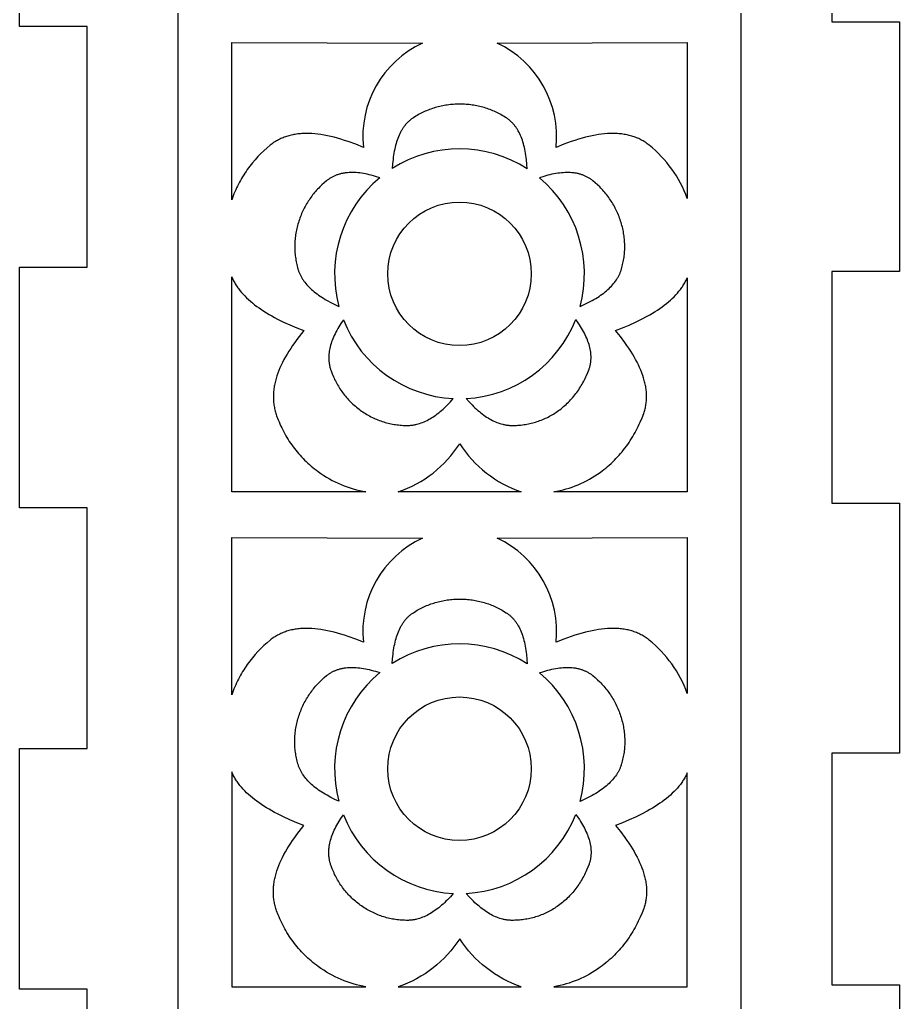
# Model space of a CAD drawing. Extents: x -150 to 134, y -158 to 176.
# Drawn here: x -109.55 to -70.45, y -132.68 to -89 of the extents above; entities that cross this region are included whole.
import ezdxf

# ---------------------------------------------------------------- set-up
doc = ezdxf.new("R2010")
doc.units = 0
doc.layers.add('CANDLE_BASE', color=14, linetype='CONTINUOUS')
doc.layers.add('CANDLE_OUTLINE', color=7, linetype='CONTINUOUS')

msp = doc.modelspace()

# ---------------------------------------------------------------- linework, layer by layer
at = {"layer": 'CANDLE_BASE'}
for p, q in [((-100.125, -90.012), (-91.65, -90.047)), ((-100.125, -97.012), (-100.125, -90.012)), ((-88.329, -90.047), (-79.875, -90.012)), ((-79.875, -90.012), (-79.875, -96.951)), ((-87.255, -109.988), (-92.724, -109.988)), ((-100.125, -119.012), (-100.125, -112.012)), ((-100.125, -112.012), (-91.65, -112.047)), ((-88.329, -112.047), (-79.875, -112.012)), ((-79.875, -112.012), (-79.875, -118.951)), ((-92.724, -131.988), (-87.255, -131.988))]:
    msp.add_line(p, q, dxfattribs=at)
for points in [[(-77.5, -49.5), (-77.5, -150.5), (-102.5, -150.5), (-102.5, -49.5), (-77.5, -49.5)], [(-77.5, -49.5), (-77.5, -150.5), (-102.5, -150.5), (-102.5, -49.5), (-77.5, -49.5)], [(-86.99, -95.634), (-87.004, -95.424), (-87.023, -95.224), (-87.035, -95.127), (-87.048, -95.033), (-87.063, -94.941), (-87.079, -94.851), (-87.097, -94.763), (-87.116, -94.678), (-87.136, -94.595), (-87.158, -94.514), (-87.182, -94.436), (-87.207, -94.359), (-87.233, -94.285), (-87.261, -94.213), (-87.291, -94.143), (-87.322, -94.076), (-87.355, -94.01), (-87.389, -93.947), (-87.406, -93.917), (-87.425, -93.886), (-87.443, -93.857), (-87.462, -93.828), (-87.481, -93.799), (-87.501, -93.771), (-87.521, -93.743), (-87.542, -93.717), (-87.562, -93.69), (-87.584, -93.664), (-87.606, -93.639), (-87.628, -93.614), (-87.65, -93.59), (-87.673, -93.566), (-87.697, -93.543), (-87.721, -93.521), (-87.745, -93.499), (-87.77, -93.477), (-87.795, -93.457), (-87.82, -93.436), (-87.846, -93.416), (-87.873, -93.397), (-87.9, -93.379), (-87.927, -93.361), (-88.041, -93.29), (-88.098, -93.256), (-88.157, -93.223), (-88.215, -93.191), (-88.275, -93.161), (-88.335, -93.131), (-88.396, -93.102), (-88.457, -93.074), (-88.519, -93.048), (-88.581, -93.022), (-88.644, -92.998), (-88.707, -92.975), (-88.771, -92.953), (-88.835, -92.932), (-88.9, -92.912), (-88.965, -92.893), (-89.031, -92.876), (-89.097, -92.859), (-89.164, -92.844), (-89.231, -92.83), (-89.298, -92.817), (-89.366, -92.806), (-89.434, -92.795), (-89.502, -92.786), (-89.571, -92.778), (-89.64, -92.772), (-89.709, -92.766), (-89.779, -92.762), (-89.849, -92.759), (-89.919, -92.757), (-89.989, -92.756), (-90.06, -92.757), (-90.13, -92.759), (-90.2, -92.762), (-90.269, -92.766), (-90.338, -92.772), (-90.407, -92.778), (-90.476, -92.786), (-90.545, -92.795), (-90.613, -92.806), (-90.68, -92.817), (-90.748, -92.83), (-90.815, -92.844), (-90.881, -92.859), (-90.947, -92.876), (-91.013, -92.893), (-91.078, -92.912), (-91.143, -92.932), (-91.207, -92.953), (-91.271, -92.975), (-91.335, -92.998), (-91.397, -93.022), (-91.46, -93.048), (-91.521, -93.074), (-91.583, -93.102), (-91.643, -93.131), (-91.703, -93.161), (-91.763, -93.191), (-91.822, -93.223), (-91.88, -93.256), (-91.938, -93.29), (-92.051, -93.361), (-92.079, -93.379), (-92.105, -93.397), (-92.132, -93.416), (-92.158, -93.436), (-92.183, -93.456), (-92.208, -93.477), (-92.233, -93.498), (-92.257, -93.52), (-92.281, -93.543), (-92.304, -93.565), (-92.327, -93.589), (-92.35, -93.613), (-92.372, -93.638), (-92.393, -93.663), (-92.415, -93.689), (-92.435, -93.715), (-92.456, -93.742), (-92.476, -93.769), (-92.496, -93.797), (-92.515, -93.825), (-92.534, -93.854), (-92.552, -93.884), (-92.57, -93.914), (-92.588, -93.944), (-92.622, -94.007), (-92.655, -94.072), (-92.686, -94.139), (-92.715, -94.208), (-92.743, -94.28), (-92.77, -94.354), (-92.795, -94.429), (-92.818, -94.507), (-92.84, -94.588), (-92.861, -94.67), (-92.88, -94.755), (-92.898, -94.842), (-92.914, -94.931), (-92.929, -95.023), (-92.942, -95.116), (-92.954, -95.212), (-92.974, -95.411), (-92.988, -95.619)], [(-93.544, -96.025), (-93.734, -95.965), (-93.828, -95.939), (-93.919, -95.915), (-94.009, -95.893), (-94.098, -95.873), (-94.185, -95.856), (-94.27, -95.84), (-94.355, -95.827), (-94.437, -95.816), (-94.518, -95.808), (-94.598, -95.801), (-94.677, -95.797), (-94.754, -95.795), (-94.829, -95.796), (-94.903, -95.799), (-94.976, -95.804), (-95.047, -95.811), (-95.083, -95.815), (-95.118, -95.82), (-95.152, -95.826), (-95.186, -95.832), (-95.22, -95.839), (-95.254, -95.846), (-95.287, -95.854), (-95.319, -95.863), (-95.352, -95.872), (-95.384, -95.882), (-95.416, -95.892), (-95.447, -95.903), (-95.479, -95.915), (-95.509, -95.927), (-95.54, -95.94), (-95.57, -95.953), (-95.6, -95.967), (-95.629, -95.981), (-95.658, -95.997), (-95.687, -96.012), (-95.716, -96.029), (-95.744, -96.046), (-95.772, -96.063), (-95.799, -96.082), (-95.826, -96.1), (-95.853, -96.12), (-95.88, -96.14), (-95.906, -96.161), (-96.011, -96.249), (-96.113, -96.341), (-96.211, -96.435), (-96.259, -96.484), (-96.306, -96.534), (-96.352, -96.584), (-96.398, -96.635), (-96.442, -96.688), (-96.485, -96.74), (-96.528, -96.794), (-96.57, -96.849), (-96.61, -96.904), (-96.65, -96.96), (-96.688, -97.017), (-96.726, -97.074), (-96.763, -97.132), (-96.798, -97.191), (-96.833, -97.251), (-96.866, -97.312), (-96.898, -97.373), (-96.93, -97.434), (-96.96, -97.497), (-96.989, -97.56), (-97.017, -97.624), (-97.044, -97.688), (-97.07, -97.753), (-97.094, -97.819), (-97.118, -97.885), (-97.14, -97.952), (-97.161, -98.019), (-97.181, -98.086), (-97.199, -98.153), (-97.217, -98.221), (-97.233, -98.288), (-97.247, -98.356), (-97.261, -98.423), (-97.273, -98.491), (-97.284, -98.559), (-97.293, -98.626), (-97.301, -98.694), (-97.308, -98.762), (-97.314, -98.829), (-97.318, -98.897), (-97.321, -98.964), (-97.323, -99.031), (-97.323, -99.099), (-97.322, -99.166), (-97.32, -99.233), (-97.317, -99.299), (-97.312, -99.366), (-97.306, -99.432), (-97.299, -99.499), (-97.291, -99.565), (-97.281, -99.631), (-97.27, -99.696), (-97.258, -99.761), (-97.245, -99.826), (-97.231, -99.891), (-97.215, -99.956), (-97.198, -100.02), (-97.18, -100.084), (-97.171, -100.115), (-97.161, -100.146), (-97.15, -100.177), (-97.139, -100.208), (-97.127, -100.239), (-97.114, -100.269), (-97.101, -100.299), (-97.088, -100.329), (-97.073, -100.359), (-97.058, -100.388), (-97.043, -100.418), (-97.026, -100.447), (-97.01, -100.476), (-96.992, -100.505), (-96.974, -100.534), (-96.956, -100.562), (-96.917, -100.618), (-96.875, -100.674), (-96.832, -100.729), (-96.786, -100.783), (-96.737, -100.837), (-96.686, -100.89), (-96.633, -100.942), (-96.577, -100.994), (-96.519, -101.045), (-96.459, -101.096), (-96.396, -101.145), (-96.331, -101.195), (-96.263, -101.244), (-96.193, -101.292), (-96.121, -101.339), (-96.046, -101.387), (-95.969, -101.433), (-95.889, -101.479), (-95.723, -101.57), (-95.546, -101.659), (-95.36, -101.745)], [(-84.643, -101.756), (-84.454, -101.669), (-84.275, -101.58), (-84.106, -101.489), (-84.025, -101.442), (-83.947, -101.396), (-83.871, -101.348), (-83.798, -101.3), (-83.727, -101.252), (-83.658, -101.203), (-83.592, -101.153), (-83.529, -101.103), (-83.467, -101.052), (-83.408, -101.001), (-83.352, -100.949), (-83.298, -100.896), (-83.247, -100.843), (-83.197, -100.789), (-83.151, -100.734), (-83.106, -100.678), (-83.065, -100.622), (-83.025, -100.566), (-83.006, -100.537), (-82.988, -100.508), (-82.97, -100.479), (-82.954, -100.45), (-82.937, -100.42), (-82.921, -100.391), (-82.906, -100.361), (-82.892, -100.331), (-82.878, -100.301), (-82.865, -100.27), (-82.852, -100.24), (-82.84, -100.209), (-82.828, -100.178), (-82.818, -100.147), (-82.807, -100.115), (-82.798, -100.084), (-82.78, -100.02), (-82.763, -99.956), (-82.748, -99.891), (-82.733, -99.826), (-82.72, -99.761), (-82.708, -99.696), (-82.697, -99.631), (-82.688, -99.565), (-82.679, -99.499), (-82.672, -99.432), (-82.666, -99.366), (-82.661, -99.299), (-82.658, -99.233), (-82.656, -99.166), (-82.655, -99.099), (-82.656, -99.031), (-82.657, -98.964), (-82.66, -98.897), (-82.665, -98.829), (-82.67, -98.762), (-82.677, -98.694), (-82.685, -98.626), (-82.695, -98.559), (-82.705, -98.491), (-82.718, -98.423), (-82.731, -98.356), (-82.746, -98.288), (-82.762, -98.221), (-82.779, -98.153), (-82.797, -98.086), (-82.817, -98.019), (-82.838, -97.952), (-82.861, -97.885), (-82.884, -97.819), (-82.909, -97.753), (-82.935, -97.688), (-82.961, -97.624), (-82.989, -97.56), (-83.019, -97.497), (-83.049, -97.434), (-83.08, -97.373), (-83.112, -97.312), (-83.146, -97.251), (-83.18, -97.191), (-83.216, -97.132), (-83.252, -97.074), (-83.29, -97.017), (-83.329, -96.96), (-83.368, -96.904), (-83.409, -96.849), (-83.45, -96.794), (-83.493, -96.74), (-83.536, -96.688), (-83.581, -96.635), (-83.626, -96.584), (-83.672, -96.534), (-83.719, -96.484), (-83.767, -96.435), (-83.866, -96.341), (-83.968, -96.249), (-84.072, -96.161), (-84.099, -96.14), (-84.125, -96.12), (-84.152, -96.1), (-84.18, -96.081), (-84.207, -96.063), (-84.235, -96.045), (-84.264, -96.028), (-84.292, -96.012), (-84.321, -95.996), (-84.351, -95.981), (-84.38, -95.966), (-84.41, -95.952), (-84.441, -95.939), (-84.471, -95.926), (-84.502, -95.914), (-84.533, -95.902), (-84.565, -95.891), (-84.597, -95.881), (-84.629, -95.871), (-84.662, -95.862), (-84.695, -95.854), (-84.729, -95.846), (-84.762, -95.838), (-84.796, -95.831), (-84.831, -95.825), (-84.865, -95.82), (-84.9, -95.815), (-84.936, -95.81), (-85.008, -95.803), (-85.081, -95.798), (-85.156, -95.796), (-85.232, -95.796), (-85.309, -95.798), (-85.388, -95.802), (-85.468, -95.809), (-85.55, -95.817), (-85.633, -95.829), (-85.718, -95.842), (-85.804, -95.858), (-85.892, -95.875), (-85.981, -95.896), (-86.072, -95.918), (-86.164, -95.943), (-86.258, -95.969), (-86.45, -96.03)], [(-100.125, -100.433), (-100.105, -100.478), (-100.085, -100.523), (-100.063, -100.568), (-100.04, -100.613), (-100.016, -100.657), (-99.991, -100.701), (-99.965, -100.744), (-99.939, -100.787), (-99.911, -100.83), (-99.882, -100.873), (-99.853, -100.915), (-99.822, -100.957), (-99.791, -100.999), (-99.758, -101.041), (-99.691, -101.123), (-99.619, -101.204), (-99.544, -101.284), (-99.465, -101.363), (-99.382, -101.441), (-99.295, -101.518), (-99.205, -101.595), (-99.111, -101.67), (-99.012, -101.744), (-98.911, -101.817), (-98.805, -101.89), (-98.695, -101.962), (-98.582, -102.032), (-98.465, -102.102), (-98.344, -102.171), (-98.219, -102.24), (-98.09, -102.307), (-97.82, -102.44), (-97.535, -102.57), (-97.234, -102.697), (-96.916, -102.821), (-97.13, -103.09), (-97.231, -103.222), (-97.326, -103.353), (-97.417, -103.483), (-97.503, -103.612), (-97.585, -103.739), (-97.662, -103.865), (-97.735, -103.99), (-97.803, -104.114), (-97.866, -104.237), (-97.925, -104.359), (-97.979, -104.479), (-98.029, -104.599), (-98.074, -104.718), (-98.114, -104.836), (-98.15, -104.952), (-98.167, -105.01), (-98.182, -105.068), (-98.196, -105.126), (-98.208, -105.183), (-98.22, -105.241), (-98.231, -105.298), (-98.24, -105.354), (-98.248, -105.411), (-98.255, -105.467), (-98.261, -105.523), (-98.266, -105.579), (-98.269, -105.635), (-98.271, -105.691), (-98.273, -105.746), (-98.273, -105.802), (-98.271, -105.857), (-98.269, -105.911), (-98.265, -105.966), (-98.261, -106.021), (-98.255, -106.075), (-98.247, -106.129), (-98.239, -106.183), (-98.229, -106.237), (-98.218, -106.291), (-98.206, -106.344), (-98.193, -106.398), (-98.179, -106.451), (-98.163, -106.504), (-98.146, -106.557), (-98.127, -106.61), (-98.058, -106.793), (-98.021, -106.884), (-97.982, -106.974), (-97.942, -107.063), (-97.9, -107.151), (-97.857, -107.239), (-97.812, -107.325), (-97.766, -107.411), (-97.718, -107.496), (-97.668, -107.58), (-97.617, -107.663), (-97.564, -107.745), (-97.51, -107.826), (-97.454, -107.906), (-97.397, -107.985), (-97.338, -108.063), (-97.277, -108.14), (-97.215, -108.216), (-97.152, -108.29), (-97.087, -108.364), (-97.021, -108.436), (-96.953, -108.507), (-96.883, -108.577), (-96.813, -108.646), (-96.74, -108.713), (-96.667, -108.779), (-96.592, -108.844), (-96.515, -108.908), (-96.438, -108.97), (-96.359, -109.031), (-96.278, -109.091), (-96.157, -109.176), (-96.033, -109.258), (-95.908, -109.336), (-95.782, -109.41), (-95.654, -109.481), (-95.524, -109.547), (-95.393, -109.609), (-95.26, -109.667), (-95.127, -109.721), (-94.992, -109.772), (-94.856, -109.818), (-94.719, -109.86), (-94.581, -109.898), (-94.442, -109.932), (-94.303, -109.962), (-94.163, -109.988)], [(-94.163, -109.988), (-100.125, -109.988), (-100.125, -100.433)], [(-85.806, -109.988), (-85.668, -109.962), (-85.531, -109.933), (-85.394, -109.9), (-85.259, -109.863), (-85.125, -109.823), (-84.992, -109.778), (-84.86, -109.73), (-84.73, -109.678), (-84.601, -109.621), (-84.473, -109.562), (-84.348, -109.498), (-84.224, -109.43), (-84.101, -109.359), (-83.981, -109.284), (-83.862, -109.205), (-83.745, -109.123), (-83.662, -109.061), (-83.58, -108.998), (-83.499, -108.933), (-83.42, -108.867), (-83.342, -108.8), (-83.266, -108.73), (-83.191, -108.66), (-83.117, -108.588), (-83.045, -108.515), (-82.975, -108.44), (-82.906, -108.364), (-82.838, -108.287), (-82.772, -108.208), (-82.707, -108.128), (-82.644, -108.047), (-82.583, -107.965), (-82.523, -107.881), (-82.464, -107.797), (-82.407, -107.711), (-82.352, -107.624), (-82.298, -107.536), (-82.246, -107.447), (-82.196, -107.357), (-82.147, -107.266), (-82.099, -107.174), (-82.054, -107.081), (-82.01, -106.987), (-81.967, -106.892), (-81.887, -106.7), (-81.813, -106.505), (-81.796, -106.455), (-81.78, -106.406), (-81.766, -106.356), (-81.752, -106.306), (-81.74, -106.256), (-81.729, -106.206), (-81.72, -106.155), (-81.711, -106.104), (-81.704, -106.053), (-81.697, -106.002), (-81.692, -105.95), (-81.689, -105.899), (-81.686, -105.847), (-81.685, -105.795), (-81.684, -105.742), (-81.685, -105.689), (-81.687, -105.636), (-81.69, -105.583), (-81.695, -105.53), (-81.7, -105.476), (-81.707, -105.422), (-81.715, -105.368), (-81.723, -105.314), (-81.734, -105.259), (-81.745, -105.204), (-81.757, -105.149), (-81.771, -105.093), (-81.785, -105.037), (-81.818, -104.925), (-81.855, -104.811), (-81.897, -104.696), (-81.943, -104.581), (-81.993, -104.463), (-82.048, -104.345), (-82.108, -104.226), (-82.172, -104.105), (-82.241, -103.983), (-82.314, -103.859), (-82.392, -103.734), (-82.474, -103.608), (-82.56, -103.481), (-82.652, -103.352), (-82.848, -103.089), (-83.063, -102.821), (-82.75, -102.699), (-82.453, -102.574), (-82.172, -102.447), (-81.906, -102.316), (-81.655, -102.183), (-81.536, -102.115), (-81.42, -102.047), (-81.307, -101.977), (-81.199, -101.907), (-81.094, -101.836), (-80.993, -101.764), (-80.896, -101.691), (-80.802, -101.618), (-80.712, -101.543), (-80.625, -101.468), (-80.543, -101.391), (-80.463, -101.314), (-80.388, -101.235), (-80.316, -101.156), (-80.248, -101.076), (-80.184, -100.994), (-80.153, -100.953), (-80.123, -100.912), (-80.094, -100.87), (-80.066, -100.828), (-80.039, -100.786), (-80.012, -100.743), (-79.987, -100.7), (-79.963, -100.657), (-79.939, -100.614), (-79.917, -100.57), (-79.895, -100.526), (-79.875, -100.482)], [(-79.875, -100.482), (-79.875, -109.988), (-85.806, -109.988)], [(-95.16, -102.347), (-95.268, -102.505), (-95.318, -102.582), (-95.365, -102.659), (-95.411, -102.736), (-95.453, -102.812), (-95.494, -102.887), (-95.532, -102.962), (-95.567, -103.036), (-95.601, -103.11), (-95.631, -103.183), (-95.66, -103.255), (-95.686, -103.327), (-95.709, -103.399), (-95.73, -103.47), (-95.749, -103.541), (-95.765, -103.611), (-95.779, -103.68), (-95.79, -103.75), (-95.799, -103.818), (-95.802, -103.853), (-95.805, -103.887), (-95.807, -103.921), (-95.809, -103.955), (-95.81, -103.989), (-95.81, -104.022), (-95.81, -104.056), (-95.809, -104.09), (-95.808, -104.123), (-95.806, -104.157), (-95.803, -104.19), (-95.799, -104.223), (-95.795, -104.256), (-95.791, -104.289), (-95.785, -104.322), (-95.779, -104.355), (-95.773, -104.388), (-95.766, -104.42), (-95.758, -104.453), (-95.749, -104.485), (-95.74, -104.518), (-95.73, -104.55), (-95.719, -104.583), (-95.708, -104.615), (-95.659, -104.744), (-95.633, -104.807), (-95.606, -104.87), (-95.578, -104.933), (-95.549, -104.995), (-95.518, -105.057), (-95.487, -105.117), (-95.454, -105.178), (-95.42, -105.237), (-95.385, -105.296), (-95.349, -105.355), (-95.312, -105.412), (-95.274, -105.469), (-95.235, -105.525), (-95.195, -105.581), (-95.153, -105.636), (-95.111, -105.69), (-95.067, -105.743), (-95.023, -105.795), (-94.977, -105.847), (-94.93, -105.898), (-94.883, -105.948), (-94.834, -105.997), (-94.784, -106.045), (-94.734, -106.093), (-94.682, -106.139), (-94.629, -106.185), (-94.575, -106.229), (-94.521, -106.273), (-94.465, -106.316), (-94.409, -106.358), (-94.351, -106.399), (-94.293, -106.438), (-94.235, -106.477), (-94.176, -106.514), (-94.117, -106.55), (-94.057, -106.584), (-93.996, -106.618), (-93.935, -106.65), (-93.874, -106.681), (-93.812, -106.71), (-93.75, -106.739), (-93.687, -106.766), (-93.624, -106.792), (-93.561, -106.816), (-93.497, -106.839), (-93.433, -106.861), (-93.368, -106.882), (-93.303, -106.901), (-93.238, -106.919), (-93.173, -106.936), (-93.107, -106.952), (-93.041, -106.966), (-92.975, -106.979), (-92.908, -106.991), (-92.842, -107.001), (-92.775, -107.01), (-92.708, -107.018), (-92.641, -107.025), (-92.574, -107.03), (-92.506, -107.034), (-92.439, -107.037), (-92.371, -107.039), (-92.337, -107.039), (-92.304, -107.039), (-92.27, -107.038), (-92.236, -107.036), (-92.202, -107.034), (-92.169, -107.031), (-92.135, -107.028), (-92.102, -107.024), (-92.069, -107.019), (-92.035, -107.014), (-92.002, -107.008), (-91.969, -107.001), (-91.936, -106.994), (-91.903, -106.986), (-91.836, -106.969), (-91.771, -106.949), (-91.705, -106.927), (-91.639, -106.903), (-91.574, -106.876), (-91.509, -106.847), (-91.444, -106.815), (-91.379, -106.781), (-91.314, -106.745), (-91.249, -106.706), (-91.184, -106.666), (-91.119, -106.622), (-91.055, -106.576), (-90.99, -106.528), (-90.925, -106.478), (-90.861, -106.425), (-90.796, -106.37), (-90.731, -106.313), (-90.667, -106.253), (-90.602, -106.191), (-90.537, -106.126), (-90.407, -105.99), (-90.277, -105.844)], [(-89.702, -105.843), (-89.572, -105.989), (-89.442, -106.125), (-89.377, -106.19), (-89.312, -106.252), (-89.248, -106.312), (-89.183, -106.37), (-89.118, -106.425), (-89.054, -106.478), (-88.989, -106.528), (-88.924, -106.576), (-88.86, -106.622), (-88.795, -106.665), (-88.73, -106.706), (-88.665, -106.745), (-88.6, -106.781), (-88.535, -106.815), (-88.47, -106.847), (-88.405, -106.876), (-88.339, -106.903), (-88.274, -106.927), (-88.208, -106.949), (-88.142, -106.969), (-88.076, -106.986), (-88.043, -106.994), (-88.01, -107.001), (-87.977, -107.008), (-87.943, -107.014), (-87.91, -107.019), (-87.877, -107.024), (-87.843, -107.028), (-87.81, -107.031), (-87.776, -107.034), (-87.742, -107.036), (-87.709, -107.038), (-87.675, -107.039), (-87.641, -107.039), (-87.607, -107.039), (-87.539, -107.037), (-87.472, -107.035), (-87.405, -107.03), (-87.338, -107.025), (-87.271, -107.019), (-87.204, -107.011), (-87.138, -107.002), (-87.072, -106.992), (-87.006, -106.981), (-86.94, -106.968), (-86.875, -106.954), (-86.81, -106.939), (-86.745, -106.923), (-86.681, -106.906), (-86.617, -106.887), (-86.554, -106.867), (-86.49, -106.846), (-86.428, -106.823), (-86.365, -106.8), (-86.303, -106.775), (-86.242, -106.749), (-86.181, -106.721), (-86.121, -106.693), (-86.061, -106.663), (-86.001, -106.632), (-85.942, -106.599), (-85.884, -106.566), (-85.826, -106.531), (-85.769, -106.495), (-85.713, -106.458), (-85.657, -106.42), (-85.601, -106.381), (-85.543, -106.337), (-85.485, -106.293), (-85.429, -106.247), (-85.373, -106.201), (-85.318, -106.153), (-85.265, -106.105), (-85.212, -106.055), (-85.16, -106.005), (-85.109, -105.953), (-85.06, -105.901), (-85.011, -105.847), (-84.964, -105.793), (-84.917, -105.738), (-84.872, -105.682), (-84.827, -105.625), (-84.784, -105.567), (-84.742, -105.508), (-84.701, -105.449), (-84.661, -105.388), (-84.622, -105.327), (-84.585, -105.265), (-84.548, -105.203), (-84.512, -105.14), (-84.478, -105.076), (-84.445, -105.011), (-84.413, -104.946), (-84.382, -104.88), (-84.352, -104.813), (-84.295, -104.678), (-84.244, -104.541), (-84.233, -104.51), (-84.223, -104.48), (-84.214, -104.45), (-84.206, -104.419), (-84.198, -104.388), (-84.19, -104.357), (-84.184, -104.326), (-84.178, -104.295), (-84.173, -104.264), (-84.168, -104.233), (-84.164, -104.201), (-84.16, -104.17), (-84.158, -104.138), (-84.156, -104.106), (-84.154, -104.074), (-84.153, -104.042), (-84.153, -104.01), (-84.153, -103.977), (-84.154, -103.945), (-84.156, -103.912), (-84.158, -103.88), (-84.161, -103.847), (-84.165, -103.814), (-84.169, -103.78), (-84.179, -103.714), (-84.191, -103.646), (-84.206, -103.579), (-84.224, -103.51), (-84.244, -103.441), (-84.266, -103.371), (-84.291, -103.301), (-84.318, -103.23), (-84.347, -103.159), (-84.379, -103.086), (-84.414, -103.014), (-84.45, -102.94), (-84.489, -102.866), (-84.531, -102.791), (-84.575, -102.715), (-84.622, -102.639), (-84.67, -102.562), (-84.722, -102.484), (-84.832, -102.327)], [(-92.988, -117.619), (-92.974, -117.411), (-92.954, -117.212), (-92.942, -117.116), (-92.929, -117.023), (-92.914, -116.931), (-92.898, -116.842), (-92.88, -116.755), (-92.861, -116.67), (-92.84, -116.588), (-92.818, -116.507), (-92.795, -116.429), (-92.77, -116.354), (-92.743, -116.28), (-92.715, -116.208), (-92.686, -116.139), (-92.655, -116.072), (-92.622, -116.007), (-92.588, -115.944), (-92.57, -115.914), (-92.552, -115.884), (-92.534, -115.854), (-92.515, -115.825), (-92.496, -115.797), (-92.476, -115.769), (-92.456, -115.742), (-92.435, -115.715), (-92.415, -115.689), (-92.393, -115.663), (-92.372, -115.638), (-92.35, -115.613), (-92.327, -115.589), (-92.304, -115.565), (-92.281, -115.543), (-92.257, -115.52), (-92.233, -115.498), (-92.208, -115.477), (-92.183, -115.456), (-92.158, -115.436), (-92.132, -115.416), (-92.105, -115.397), (-92.079, -115.379), (-92.051, -115.361), (-91.938, -115.29), (-91.88, -115.256), (-91.822, -115.223), (-91.763, -115.191), (-91.703, -115.161), (-91.643, -115.131), (-91.583, -115.102), (-91.521, -115.074), (-91.46, -115.048), (-91.397, -115.022), (-91.335, -114.998), (-91.271, -114.975), (-91.207, -114.953), (-91.143, -114.932), (-91.078, -114.912), (-91.013, -114.893), (-90.947, -114.876), (-90.881, -114.859), (-90.815, -114.844), (-90.748, -114.83), (-90.68, -114.817), (-90.613, -114.806), (-90.545, -114.795), (-90.476, -114.786), (-90.407, -114.778), (-90.338, -114.772), (-90.269, -114.766), (-90.2, -114.762), (-90.13, -114.759), (-90.06, -114.757), (-89.989, -114.756), (-89.919, -114.757), (-89.849, -114.759), (-89.779, -114.762), (-89.709, -114.766), (-89.64, -114.772), (-89.571, -114.778), (-89.502, -114.786), (-89.434, -114.795), (-89.366, -114.806), (-89.298, -114.817), (-89.231, -114.83), (-89.164, -114.844), (-89.097, -114.859), (-89.031, -114.876), (-88.965, -114.893), (-88.9, -114.912), (-88.835, -114.932), (-88.771, -114.953), (-88.707, -114.975), (-88.644, -114.998), (-88.581, -115.022), (-88.519, -115.048), (-88.457, -115.074), (-88.396, -115.102), (-88.335, -115.131), (-88.275, -115.161), (-88.215, -115.191), (-88.157, -115.223), (-88.098, -115.256), (-88.041, -115.29), (-87.927, -115.361), (-87.9, -115.379), (-87.873, -115.397), (-87.846, -115.416), (-87.82, -115.436), (-87.795, -115.457), (-87.77, -115.477), (-87.745, -115.499), (-87.721, -115.521), (-87.697, -115.543), (-87.673, -115.566), (-87.65, -115.59), (-87.628, -115.614), (-87.606, -115.639), (-87.584, -115.664), (-87.562, -115.69), (-87.542, -115.717), (-87.521, -115.743), (-87.501, -115.771), (-87.481, -115.799), (-87.462, -115.828), (-87.443, -115.857), (-87.425, -115.886), (-87.406, -115.917), (-87.389, -115.947), (-87.355, -116.01), (-87.322, -116.076), (-87.291, -116.143), (-87.261, -116.213), (-87.233, -116.285), (-87.207, -116.359), (-87.182, -116.436), (-87.158, -116.514), (-87.136, -116.595), (-87.116, -116.678), (-87.097, -116.763), (-87.079, -116.851), (-87.063, -116.941), (-87.048, -117.033), (-87.035, -117.127), (-87.023, -117.224), (-87.004, -117.424), (-86.99, -117.634)], [(-95.36, -123.745), (-95.546, -123.659), (-95.723, -123.57), (-95.889, -123.479), (-95.969, -123.433), (-96.046, -123.387), (-96.121, -123.339), (-96.193, -123.292), (-96.263, -123.244), (-96.331, -123.195), (-96.396, -123.145), (-96.459, -123.096), (-96.519, -123.045), (-96.577, -122.994), (-96.633, -122.942), (-96.686, -122.89), (-96.737, -122.837), (-96.786, -122.783), (-96.832, -122.729), (-96.875, -122.674), (-96.917, -122.618), (-96.956, -122.562), (-96.974, -122.534), (-96.992, -122.505), (-97.01, -122.476), (-97.026, -122.447), (-97.043, -122.418), (-97.058, -122.388), (-97.073, -122.359), (-97.088, -122.329), (-97.101, -122.299), (-97.114, -122.269), (-97.127, -122.239), (-97.139, -122.208), (-97.15, -122.177), (-97.161, -122.146), (-97.171, -122.115), (-97.18, -122.084), (-97.198, -122.02), (-97.215, -121.956), (-97.231, -121.891), (-97.245, -121.826), (-97.258, -121.761), (-97.27, -121.696), (-97.281, -121.631), (-97.291, -121.565), (-97.299, -121.499), (-97.306, -121.432), (-97.312, -121.366), (-97.317, -121.299), (-97.32, -121.233), (-97.322, -121.166), (-97.323, -121.099), (-97.323, -121.031), (-97.321, -120.964), (-97.318, -120.897), (-97.314, -120.829), (-97.308, -120.762), (-97.301, -120.694), (-97.293, -120.626), (-97.284, -120.559), (-97.273, -120.491), (-97.261, -120.423), (-97.247, -120.356), (-97.233, -120.288), (-97.217, -120.221), (-97.199, -120.153), (-97.181, -120.086), (-97.161, -120.019), (-97.14, -119.952), (-97.118, -119.885), (-97.094, -119.819), (-97.07, -119.753), (-97.044, -119.688), (-97.017, -119.624), (-96.989, -119.56), (-96.96, -119.497), (-96.93, -119.434), (-96.898, -119.373), (-96.866, -119.312), (-96.833, -119.251), (-96.798, -119.191), (-96.763, -119.132), (-96.726, -119.074), (-96.688, -119.017), (-96.65, -118.96), (-96.61, -118.904), (-96.57, -118.849), (-96.528, -118.794), (-96.485, -118.74), (-96.442, -118.688), (-96.398, -118.635), (-96.352, -118.584), (-96.306, -118.534), (-96.259, -118.484), (-96.211, -118.435), (-96.113, -118.341), (-96.011, -118.249), (-95.906, -118.161), (-95.88, -118.14), (-95.853, -118.12), (-95.826, -118.1), (-95.799, -118.082), (-95.772, -118.063), (-95.744, -118.046), (-95.716, -118.029), (-95.687, -118.012), (-95.658, -117.997), (-95.629, -117.981), (-95.6, -117.967), (-95.57, -117.953), (-95.54, -117.94), (-95.509, -117.927), (-95.479, -117.915), (-95.447, -117.903), (-95.416, -117.892), (-95.384, -117.882), (-95.352, -117.872), (-95.319, -117.863), (-95.287, -117.854), (-95.254, -117.846), (-95.22, -117.839), (-95.186, -117.832), (-95.152, -117.826), (-95.118, -117.82), (-95.083, -117.815), (-95.047, -117.811), (-94.976, -117.804), (-94.903, -117.799), (-94.829, -117.796), (-94.754, -117.795), (-94.677, -117.797), (-94.598, -117.801), (-94.518, -117.808), (-94.437, -117.816), (-94.355, -117.827), (-94.27, -117.84), (-94.185, -117.856), (-94.098, -117.873), (-94.009, -117.893), (-93.919, -117.915), (-93.828, -117.939), (-93.734, -117.965), (-93.544, -118.025)], [(-86.45, -118.03), (-86.258, -117.969), (-86.164, -117.943), (-86.072, -117.918), (-85.981, -117.896), (-85.892, -117.875), (-85.804, -117.858), (-85.718, -117.842), (-85.633, -117.829), (-85.55, -117.817), (-85.468, -117.809), (-85.388, -117.802), (-85.309, -117.798), (-85.232, -117.796), (-85.156, -117.796), (-85.081, -117.798), (-85.008, -117.803), (-84.936, -117.81), (-84.9, -117.815), (-84.865, -117.82), (-84.831, -117.825), (-84.796, -117.831), (-84.762, -117.838), (-84.729, -117.846), (-84.695, -117.854), (-84.662, -117.862), (-84.629, -117.871), (-84.597, -117.881), (-84.565, -117.891), (-84.533, -117.902), (-84.502, -117.914), (-84.471, -117.926), (-84.441, -117.939), (-84.41, -117.952), (-84.38, -117.966), (-84.351, -117.981), (-84.321, -117.996), (-84.292, -118.012), (-84.264, -118.028), (-84.235, -118.045), (-84.207, -118.063), (-84.18, -118.081), (-84.152, -118.1), (-84.125, -118.12), (-84.099, -118.14), (-84.072, -118.161), (-83.968, -118.249), (-83.866, -118.341), (-83.767, -118.435), (-83.719, -118.484), (-83.672, -118.534), (-83.626, -118.584), (-83.581, -118.635), (-83.536, -118.688), (-83.493, -118.74), (-83.45, -118.794), (-83.409, -118.849), (-83.368, -118.904), (-83.329, -118.96), (-83.29, -119.017), (-83.252, -119.074), (-83.216, -119.132), (-83.18, -119.191), (-83.146, -119.251), (-83.112, -119.312), (-83.08, -119.373), (-83.049, -119.434), (-83.019, -119.497), (-82.989, -119.56), (-82.961, -119.624), (-82.935, -119.688), (-82.909, -119.753), (-82.884, -119.819), (-82.861, -119.885), (-82.838, -119.952), (-82.817, -120.019), (-82.797, -120.086), (-82.779, -120.153), (-82.762, -120.221), (-82.746, -120.288), (-82.731, -120.356), (-82.718, -120.423), (-82.705, -120.491), (-82.695, -120.559), (-82.685, -120.626), (-82.677, -120.694), (-82.67, -120.762), (-82.665, -120.829), (-82.66, -120.897), (-82.657, -120.964), (-82.656, -121.031), (-82.655, -121.099), (-82.656, -121.166), (-82.658, -121.233), (-82.661, -121.299), (-82.666, -121.366), (-82.672, -121.432), (-82.679, -121.499), (-82.688, -121.565), (-82.697, -121.631), (-82.708, -121.696), (-82.72, -121.761), (-82.733, -121.826), (-82.748, -121.891), (-82.763, -121.956), (-82.78, -122.02), (-82.798, -122.084), (-82.807, -122.115), (-82.818, -122.147), (-82.828, -122.178), (-82.84, -122.209), (-82.852, -122.24), (-82.865, -122.27), (-82.878, -122.301), (-82.892, -122.331), (-82.906, -122.361), (-82.921, -122.391), (-82.937, -122.42), (-82.954, -122.45), (-82.97, -122.479), (-82.988, -122.508), (-83.006, -122.537), (-83.025, -122.566), (-83.065, -122.622), (-83.106, -122.678), (-83.151, -122.734), (-83.197, -122.789), (-83.247, -122.843), (-83.298, -122.896), (-83.352, -122.949), (-83.408, -123.001), (-83.467, -123.052), (-83.529, -123.103), (-83.592, -123.153), (-83.658, -123.203), (-83.727, -123.252), (-83.798, -123.3), (-83.871, -123.348), (-83.947, -123.396), (-84.025, -123.442), (-84.106, -123.489), (-84.275, -123.58), (-84.454, -123.669), (-84.643, -123.756)], [(-100.125, -122.433), (-100.125, -131.988), (-94.163, -131.988)], [(-94.163, -131.988), (-94.303, -131.962), (-94.442, -131.932), (-94.581, -131.898), (-94.719, -131.86), (-94.856, -131.818), (-94.992, -131.772), (-95.127, -131.721), (-95.26, -131.667), (-95.393, -131.609), (-95.524, -131.547), (-95.654, -131.481), (-95.782, -131.41), (-95.908, -131.336), (-96.033, -131.258), (-96.157, -131.176), (-96.278, -131.091), (-96.359, -131.031), (-96.438, -130.97), (-96.515, -130.908), (-96.592, -130.844), (-96.667, -130.779), (-96.74, -130.713), (-96.813, -130.646), (-96.883, -130.577), (-96.953, -130.507), (-97.021, -130.436), (-97.087, -130.364), (-97.152, -130.29), (-97.215, -130.216), (-97.277, -130.14), (-97.338, -130.063), (-97.397, -129.985), (-97.454, -129.906), (-97.51, -129.826), (-97.564, -129.745), (-97.617, -129.663), (-97.668, -129.58), (-97.718, -129.496), (-97.766, -129.411), (-97.812, -129.325), (-97.857, -129.239), (-97.9, -129.151), (-97.942, -129.063), (-97.982, -128.974), (-98.021, -128.884), (-98.058, -128.793), (-98.127, -128.61), (-98.146, -128.557), (-98.163, -128.504), (-98.179, -128.451), (-98.193, -128.398), (-98.206, -128.344), (-98.218, -128.291), (-98.229, -128.237), (-98.239, -128.183), (-98.247, -128.129), (-98.255, -128.075), (-98.261, -128.021), (-98.265, -127.966), (-98.269, -127.911), (-98.271, -127.857), (-98.273, -127.802), (-98.273, -127.746), (-98.271, -127.691), (-98.269, -127.635), (-98.266, -127.579), (-98.261, -127.523), (-98.255, -127.467), (-98.248, -127.411), (-98.24, -127.354), (-98.231, -127.298), (-98.22, -127.241), (-98.208, -127.183), (-98.196, -127.126), (-98.182, -127.068), (-98.167, -127.01), (-98.15, -126.952), (-98.114, -126.836), (-98.074, -126.718), (-98.029, -126.599), (-97.979, -126.479), (-97.925, -126.359), (-97.866, -126.237), (-97.803, -126.114), (-97.735, -125.99), (-97.662, -125.865), (-97.585, -125.739), (-97.503, -125.612), (-97.417, -125.483), (-97.326, -125.353), (-97.231, -125.222), (-97.13, -125.09), (-96.916, -124.821), (-97.234, -124.697), (-97.535, -124.57), (-97.82, -124.44), (-98.09, -124.307), (-98.219, -124.24), (-98.344, -124.171), (-98.465, -124.102), (-98.582, -124.032), (-98.695, -123.962), (-98.805, -123.89), (-98.911, -123.817), (-99.012, -123.744), (-99.111, -123.67), (-99.205, -123.595), (-99.295, -123.518), (-99.382, -123.441), (-99.465, -123.363), (-99.544, -123.284), (-99.619, -123.204), (-99.691, -123.123), (-99.758, -123.041), (-99.791, -122.999), (-99.822, -122.957), (-99.853, -122.915), (-99.882, -122.873), (-99.911, -122.83), (-99.939, -122.787), (-99.965, -122.744), (-99.991, -122.701), (-100.016, -122.657), (-100.04, -122.613), (-100.063, -122.568), (-100.085, -122.523), (-100.105, -122.478), (-100.125, -122.433)], [(-85.806, -131.988), (-79.875, -131.988), (-79.875, -122.482)], [(-79.875, -122.482), (-79.895, -122.526), (-79.917, -122.57), (-79.939, -122.614), (-79.963, -122.657), (-79.987, -122.7), (-80.012, -122.743), (-80.039, -122.786), (-80.066, -122.828), (-80.094, -122.87), (-80.123, -122.912), (-80.153, -122.953), (-80.184, -122.994), (-80.248, -123.076), (-80.316, -123.156), (-80.388, -123.235), (-80.463, -123.314), (-80.543, -123.391), (-80.625, -123.468), (-80.712, -123.543), (-80.802, -123.618), (-80.896, -123.691), (-80.993, -123.764), (-81.094, -123.836), (-81.199, -123.907), (-81.307, -123.977), (-81.42, -124.047), (-81.536, -124.115), (-81.655, -124.183), (-81.906, -124.316), (-82.172, -124.447), (-82.453, -124.574), (-82.75, -124.699), (-83.063, -124.821), (-82.848, -125.089), (-82.652, -125.352), (-82.56, -125.481), (-82.474, -125.608), (-82.392, -125.734), (-82.314, -125.859), (-82.241, -125.983), (-82.172, -126.105), (-82.108, -126.226), (-82.048, -126.345), (-81.993, -126.463), (-81.943, -126.581), (-81.897, -126.696), (-81.855, -126.811), (-81.818, -126.925), (-81.785, -127.037), (-81.771, -127.093), (-81.757, -127.149), (-81.745, -127.204), (-81.734, -127.259), (-81.723, -127.314), (-81.715, -127.368), (-81.707, -127.422), (-81.7, -127.476), (-81.695, -127.53), (-81.69, -127.583), (-81.687, -127.636), (-81.685, -127.689), (-81.684, -127.742), (-81.685, -127.795), (-81.686, -127.847), (-81.689, -127.899), (-81.692, -127.95), (-81.697, -128.002), (-81.704, -128.053), (-81.711, -128.104), (-81.72, -128.155), (-81.729, -128.206), (-81.74, -128.256), (-81.752, -128.306), (-81.766, -128.356), (-81.78, -128.406), (-81.796, -128.455), (-81.813, -128.505), (-81.887, -128.7), (-81.967, -128.892), (-82.01, -128.987), (-82.054, -129.081), (-82.099, -129.174), (-82.147, -129.266), (-82.196, -129.357), (-82.246, -129.447), (-82.298, -129.536), (-82.352, -129.624), (-82.407, -129.711), (-82.464, -129.797), (-82.523, -129.881), (-82.583, -129.965), (-82.644, -130.047), (-82.707, -130.128), (-82.772, -130.208), (-82.838, -130.287), (-82.906, -130.364), (-82.975, -130.44), (-83.045, -130.515), (-83.117, -130.588), (-83.191, -130.66), (-83.266, -130.73), (-83.342, -130.8), (-83.42, -130.867), (-83.499, -130.933), (-83.58, -130.998), (-83.662, -131.061), (-83.745, -131.123), (-83.862, -131.205), (-83.981, -131.284), (-84.101, -131.359), (-84.224, -131.43), (-84.348, -131.498), (-84.473, -131.562), (-84.601, -131.621), (-84.73, -131.678), (-84.86, -131.73), (-84.992, -131.778), (-85.125, -131.823), (-85.259, -131.863), (-85.394, -131.9), (-85.531, -131.933), (-85.668, -131.962), (-85.806, -131.988)], [(-90.277, -127.844), (-90.407, -127.99), (-90.537, -128.126), (-90.602, -128.191), (-90.667, -128.253), (-90.731, -128.313), (-90.796, -128.37), (-90.861, -128.425), (-90.925, -128.478), (-90.99, -128.528), (-91.055, -128.576), (-91.119, -128.622), (-91.184, -128.666), (-91.249, -128.706), (-91.314, -128.745), (-91.379, -128.781), (-91.444, -128.815), (-91.509, -128.847), (-91.574, -128.876), (-91.639, -128.903), (-91.705, -128.927), (-91.771, -128.949), (-91.836, -128.969), (-91.903, -128.986), (-91.936, -128.994), (-91.969, -129.001), (-92.002, -129.008), (-92.035, -129.014), (-92.069, -129.019), (-92.102, -129.024), (-92.135, -129.028), (-92.169, -129.031), (-92.202, -129.034), (-92.236, -129.036), (-92.27, -129.038), (-92.304, -129.039), (-92.337, -129.039), (-92.371, -129.039), (-92.439, -129.037), (-92.506, -129.034), (-92.574, -129.03), (-92.641, -129.025), (-92.708, -129.018), (-92.775, -129.01), (-92.842, -129.001), (-92.908, -128.991), (-92.975, -128.979), (-93.041, -128.966), (-93.107, -128.952), (-93.173, -128.936), (-93.238, -128.919), (-93.303, -128.901), (-93.368, -128.882), (-93.433, -128.861), (-93.497, -128.839), (-93.561, -128.816), (-93.624, -128.792), (-93.687, -128.766), (-93.75, -128.739), (-93.812, -128.71), (-93.874, -128.681), (-93.935, -128.65), (-93.996, -128.618), (-94.057, -128.584), (-94.117, -128.55), (-94.176, -128.514), (-94.235, -128.477), (-94.293, -128.438), (-94.351, -128.399), (-94.409, -128.358), (-94.465, -128.316), (-94.521, -128.273), (-94.575, -128.229), (-94.629, -128.185), (-94.682, -128.139), (-94.734, -128.093), (-94.784, -128.045), (-94.834, -127.997), (-94.883, -127.948), (-94.93, -127.898), (-94.977, -127.847), (-95.023, -127.795), (-95.067, -127.743), (-95.111, -127.69), (-95.153, -127.636), (-95.195, -127.581), (-95.235, -127.525), (-95.274, -127.469), (-95.312, -127.412), (-95.349, -127.355), (-95.385, -127.296), (-95.42, -127.237), (-95.454, -127.178), (-95.487, -127.117), (-95.518, -127.057), (-95.549, -126.995), (-95.578, -126.933), (-95.606, -126.87), (-95.633, -126.807), (-95.659, -126.744), (-95.708, -126.615), (-95.719, -126.583), (-95.73, -126.55), (-95.74, -126.518), (-95.749, -126.485), (-95.758, -126.453), (-95.766, -126.42), (-95.773, -126.388), (-95.779, -126.355), (-95.785, -126.322), (-95.791, -126.289), (-95.795, -126.256), (-95.799, -126.223), (-95.803, -126.19), (-95.806, -126.157), (-95.808, -126.123), (-95.809, -126.09), (-95.81, -126.056), (-95.81, -126.022), (-95.81, -125.989), (-95.809, -125.955), (-95.807, -125.921), (-95.805, -125.887), (-95.802, -125.853), (-95.799, -125.818), (-95.79, -125.75), (-95.779, -125.68), (-95.765, -125.611), (-95.749, -125.541), (-95.73, -125.47), (-95.709, -125.399), (-95.686, -125.327), (-95.66, -125.255), (-95.631, -125.183), (-95.601, -125.11), (-95.567, -125.036), (-95.532, -124.962), (-95.494, -124.887), (-95.453, -124.812), (-95.411, -124.736), (-95.365, -124.659), (-95.318, -124.582), (-95.268, -124.505), (-95.16, -124.347)], [(-84.832, -124.327), (-84.722, -124.484), (-84.67, -124.562), (-84.622, -124.639), (-84.575, -124.715), (-84.531, -124.791), (-84.489, -124.866), (-84.45, -124.94), (-84.414, -125.014), (-84.379, -125.086), (-84.347, -125.159), (-84.318, -125.23), (-84.291, -125.301), (-84.266, -125.371), (-84.244, -125.441), (-84.224, -125.51), (-84.206, -125.579), (-84.191, -125.646), (-84.179, -125.714), (-84.169, -125.78), (-84.165, -125.814), (-84.161, -125.847), (-84.158, -125.88), (-84.156, -125.912), (-84.154, -125.945), (-84.153, -125.977), (-84.153, -126.01), (-84.153, -126.042), (-84.154, -126.074), (-84.156, -126.106), (-84.158, -126.138), (-84.16, -126.17), (-84.164, -126.201), (-84.168, -126.233), (-84.173, -126.264), (-84.178, -126.295), (-84.184, -126.326), (-84.19, -126.357), (-84.198, -126.388), (-84.206, -126.419), (-84.214, -126.45), (-84.223, -126.48), (-84.233, -126.51), (-84.244, -126.541), (-84.295, -126.678), (-84.352, -126.813), (-84.382, -126.88), (-84.413, -126.946), (-84.445, -127.011), (-84.478, -127.076), (-84.512, -127.14), (-84.548, -127.203), (-84.585, -127.265), (-84.622, -127.327), (-84.661, -127.388), (-84.701, -127.449), (-84.742, -127.508), (-84.784, -127.567), (-84.827, -127.625), (-84.872, -127.682), (-84.917, -127.738), (-84.964, -127.793), (-85.011, -127.847), (-85.06, -127.901), (-85.109, -127.953), (-85.16, -128.005), (-85.212, -128.055), (-85.265, -128.105), (-85.318, -128.153), (-85.373, -128.201), (-85.429, -128.247), (-85.485, -128.293), (-85.543, -128.337), (-85.601, -128.381), (-85.657, -128.42), (-85.713, -128.458), (-85.769, -128.495), (-85.826, -128.531), (-85.884, -128.566), (-85.942, -128.599), (-86.001, -128.632), (-86.061, -128.663), (-86.121, -128.693), (-86.181, -128.721), (-86.242, -128.749), (-86.303, -128.775), (-86.365, -128.8), (-86.428, -128.823), (-86.49, -128.846), (-86.554, -128.867), (-86.617, -128.887), (-86.681, -128.906), (-86.745, -128.923), (-86.81, -128.939), (-86.875, -128.954), (-86.94, -128.968), (-87.006, -128.981), (-87.072, -128.992), (-87.138, -129.002), (-87.204, -129.011), (-87.271, -129.019), (-87.338, -129.025), (-87.405, -129.03), (-87.472, -129.035), (-87.539, -129.037), (-87.607, -129.039), (-87.641, -129.039), (-87.675, -129.039), (-87.709, -129.038), (-87.742, -129.036), (-87.776, -129.034), (-87.81, -129.031), (-87.843, -129.028), (-87.877, -129.024), (-87.91, -129.019), (-87.943, -129.014), (-87.977, -129.008), (-88.01, -129.001), (-88.043, -128.994), (-88.076, -128.986), (-88.142, -128.969), (-88.208, -128.949), (-88.274, -128.927), (-88.339, -128.903), (-88.405, -128.876), (-88.47, -128.847), (-88.535, -128.815), (-88.6, -128.781), (-88.665, -128.745), (-88.73, -128.706), (-88.795, -128.665), (-88.86, -128.622), (-88.924, -128.576), (-88.989, -128.528), (-89.054, -128.478), (-89.118, -128.425), (-89.183, -128.37), (-89.248, -128.312), (-89.312, -128.252), (-89.377, -128.19), (-89.442, -128.125), (-89.572, -127.989), (-89.702, -127.843)]]:
    msp.add_lwpolyline(points, dxfattribs=at)
for points in [[(-91.65, -90.047, 0.320978), (-94.27, -94.678), (-94.615, -94.54), (-94.948, -94.42), (-95.109, -94.366), (-95.268, -94.317), (-95.424, -94.272), (-95.576, -94.231), (-95.726, -94.195), (-95.873, -94.163), (-96.016, -94.135), (-96.157, -94.112), (-96.295, -94.093), (-96.431, -94.078), (-96.563, -94.068), (-96.693, -94.062), (-96.82, -94.06), (-96.883, -94.061), (-96.944, -94.063), (-97.006, -94.066), (-97.066, -94.07), (-97.126, -94.075), (-97.185, -94.082), (-97.244, -94.089), (-97.301, -94.098), (-97.359, -94.108), (-97.415, -94.118), (-97.471, -94.13), (-97.526, -94.144), (-97.581, -94.158), (-97.634, -94.173), (-97.688, -94.19), (-97.74, -94.208), (-97.792, -94.227), (-97.844, -94.247), (-97.894, -94.268), (-97.944, -94.29), (-97.993, -94.314), (-98.042, -94.339), (-98.09, -94.365), (-98.138, -94.392), (-98.184, -94.42), (-98.231, -94.45), (-98.276, -94.48), (-98.321, -94.513), (-98.365, -94.546), (-98.409, -94.58), (-98.552, -94.701), (-98.692, -94.826), (-98.827, -94.955), (-98.958, -95.089), (-99.084, -95.227), (-99.205, -95.37), (-99.321, -95.517), (-99.378, -95.592), (-99.433, -95.668), (-99.486, -95.745), (-99.539, -95.823), (-99.59, -95.902), (-99.64, -95.982), (-99.688, -96.063), (-99.735, -96.145), (-99.78, -96.228), (-99.824, -96.311), (-99.867, -96.396), (-99.908, -96.481), (-99.948, -96.568), (-99.987, -96.655), (-100.024, -96.743), (-100.059, -96.832), (-100.125, -97.012)], [(-79.875, -96.951), (-79.941, -96.776), (-80.014, -96.604), (-80.092, -96.435), (-80.176, -96.269), (-80.265, -96.107), (-80.36, -95.948), (-80.459, -95.793), (-80.564, -95.642), (-80.674, -95.495), (-80.788, -95.352), (-80.908, -95.213), (-81.032, -95.078), (-81.16, -94.947), (-81.292, -94.82), (-81.429, -94.698), (-81.57, -94.58), (-81.613, -94.546), (-81.657, -94.513), (-81.702, -94.48), (-81.748, -94.45), (-81.794, -94.42), (-81.841, -94.392), (-81.888, -94.365), (-81.936, -94.339), (-81.985, -94.314), (-82.034, -94.29), (-82.084, -94.268), (-82.135, -94.247), (-82.186, -94.227), (-82.238, -94.208), (-82.291, -94.19), (-82.344, -94.173), (-82.398, -94.158), (-82.452, -94.144), (-82.507, -94.13), (-82.563, -94.118), (-82.62, -94.108), (-82.677, -94.098), (-82.735, -94.089), (-82.793, -94.082), (-82.852, -94.075), (-82.912, -94.07), (-82.973, -94.066), (-83.034, -94.063), (-83.096, -94.061), (-83.158, -94.06), (-83.285, -94.062), (-83.415, -94.068), (-83.548, -94.078), (-83.683, -94.093), (-83.821, -94.112), (-83.962, -94.135), (-84.106, -94.163), (-84.253, -94.195), (-84.402, -94.231), (-84.555, -94.272), (-84.71, -94.317), (-84.869, -94.366), (-85.031, -94.42), (-85.363, -94.54), (-85.708, -94.678, 0.320978), (-88.329, -90.047)], [(-92.724, -109.988, 0.170378), (-89.989, -107.853, 0.170378), (-87.255, -109.988)], [(-91.65, -112.047, 0.320978), (-94.27, -116.678), (-94.615, -116.54), (-94.948, -116.42), (-95.109, -116.366), (-95.268, -116.317), (-95.424, -116.272), (-95.576, -116.231), (-95.726, -116.195), (-95.873, -116.163), (-96.016, -116.135), (-96.157, -116.112), (-96.295, -116.093), (-96.431, -116.078), (-96.563, -116.068), (-96.693, -116.062), (-96.82, -116.06), (-96.883, -116.061), (-96.944, -116.063), (-97.006, -116.066), (-97.066, -116.07), (-97.126, -116.075), (-97.185, -116.082), (-97.244, -116.089), (-97.301, -116.098), (-97.359, -116.108), (-97.415, -116.118), (-97.471, -116.13), (-97.526, -116.144), (-97.581, -116.158), (-97.634, -116.173), (-97.688, -116.19), (-97.74, -116.208), (-97.792, -116.227), (-97.844, -116.247), (-97.894, -116.268), (-97.944, -116.29), (-97.993, -116.314), (-98.042, -116.339), (-98.09, -116.365), (-98.138, -116.392), (-98.184, -116.42), (-98.231, -116.45), (-98.276, -116.48), (-98.321, -116.513), (-98.365, -116.546), (-98.409, -116.58), (-98.552, -116.701), (-98.692, -116.826), (-98.827, -116.955), (-98.958, -117.089), (-99.084, -117.227), (-99.205, -117.37), (-99.321, -117.517), (-99.378, -117.592), (-99.433, -117.668), (-99.486, -117.745), (-99.539, -117.823), (-99.59, -117.902), (-99.64, -117.982), (-99.688, -118.063), (-99.735, -118.145), (-99.78, -118.228), (-99.824, -118.311), (-99.867, -118.396), (-99.908, -118.481), (-99.948, -118.568), (-99.987, -118.655), (-100.024, -118.743), (-100.059, -118.832), (-100.125, -119.012)], [(-79.875, -118.951), (-79.941, -118.776), (-80.014, -118.604), (-80.092, -118.435), (-80.176, -118.269), (-80.265, -118.107), (-80.36, -117.948), (-80.459, -117.793), (-80.564, -117.642), (-80.674, -117.495), (-80.788, -117.352), (-80.908, -117.213), (-81.032, -117.078), (-81.16, -116.947), (-81.292, -116.82), (-81.429, -116.698), (-81.57, -116.58), (-81.613, -116.546), (-81.657, -116.513), (-81.702, -116.48), (-81.748, -116.45), (-81.794, -116.42), (-81.841, -116.392), (-81.888, -116.365), (-81.936, -116.339), (-81.985, -116.314), (-82.034, -116.29), (-82.084, -116.268), (-82.135, -116.247), (-82.186, -116.227), (-82.238, -116.208), (-82.291, -116.19), (-82.344, -116.173), (-82.398, -116.158), (-82.452, -116.144), (-82.507, -116.13), (-82.563, -116.118), (-82.62, -116.108), (-82.677, -116.098), (-82.735, -116.089), (-82.793, -116.082), (-82.852, -116.075), (-82.912, -116.07), (-82.973, -116.066), (-83.034, -116.063), (-83.096, -116.061), (-83.158, -116.06), (-83.285, -116.062), (-83.415, -116.068), (-83.548, -116.078), (-83.683, -116.093), (-83.821, -116.112), (-83.962, -116.135), (-84.106, -116.163), (-84.253, -116.195), (-84.402, -116.231), (-84.555, -116.272), (-84.71, -116.317), (-84.869, -116.366), (-85.031, -116.42), (-85.363, -116.54), (-85.708, -116.678, 0.320978), (-88.329, -112.047)], [(-87.255, -131.988, -0.170378), (-89.989, -129.853, -0.170378), (-92.724, -131.988)]]:
    msp.add_lwpolyline(points, format="xyb", dxfattribs=at)
for centre in [(-90, -100.299), (-90, -122.299)]:
    msp.add_circle(centre, 3.191, dxfattribs=at)
for centre, start, end in [((-90, -100.299), 57.1672, 122.5585), ((-90, -100.299), 129.6634, 195.1039), ((-90, -100.299), 344.7785, 50.2539), ((-90, -100.299), 201.6518, 267.1401), ((-90, -100.299), 273.0738, 338.5768), ((-90, -122.299), 57.1672, 122.5585), ((-90, -122.299), 129.6634, 195.1039), ((-90, -122.299), 344.7785, 50.2539), ((-90, -122.299), 201.6518, 267.1401), ((-90, -122.299), 273.0738, 338.5768)]:
    msp.add_arc(centre, 5.552, start, end, dxfattribs=at)
at = {"layer": 'CANDLE_OUTLINE'}
for points in [[(-73.45, -143), (-73.45, -155.5), (-74.7, -155.5), (-74.7, -158.5), (-84.3, -158.5), (-84.3, -155.5), (-95.7, -155.5), (-95.7, -158.5), (-105.3, -158.5), (-105.3, -155.5), (-109.55, -155.5), (-109.55, -142.8), (-106.55, -142.8), (-106.55, -132.1), (-109.55, -132.1), (-109.55, -121.4), (-106.55, -121.4), (-106.55, -110.7), (-109.55, -110.7), (-109.55, -100), (-106.55, -100), (-106.55, -89.3), (-109.55, -89.3), (-109.55, -78.6)], [(-73.45, -78.8), (-73.45, -89.1), (-70.45, -89.1), (-70.45, -100.2), (-73.45, -100.2), (-73.45, -110.5), (-70.45, -110.5), (-70.45, -121.6), (-73.45, -121.6), (-73.45, -131.9), (-70.45, -131.9), (-70.45, -143), (-73.45, -143)]]:
    msp.add_lwpolyline(points, dxfattribs=at)

doc.saveas('drawing.dxf')
